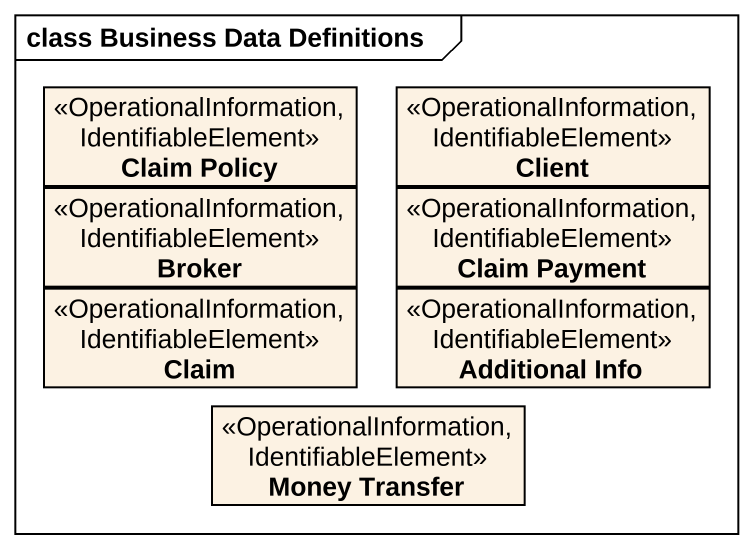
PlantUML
@startuml
mainframe class Business Data Definitions
hide circle
hide empty members
class "Claim Policy" as Claim_Policy <<OperationalInformation, IdentifiableElement>>
class Client <<OperationalInformation, IdentifiableElement>>
class Broker <<OperationalInformation, IdentifiableElement>>
class "Claim Payment" as Claim_Payment <<OperationalInformation, IdentifiableElement>>
class Claim <<OperationalInformation, IdentifiableElement>>
class "Additional Info" as Additional_Info <<OperationalInformation, IdentifiableElement>>
class "Money Transfer" as Money_Transfer <<OperationalInformation, IdentifiableElement>>
@enduml
